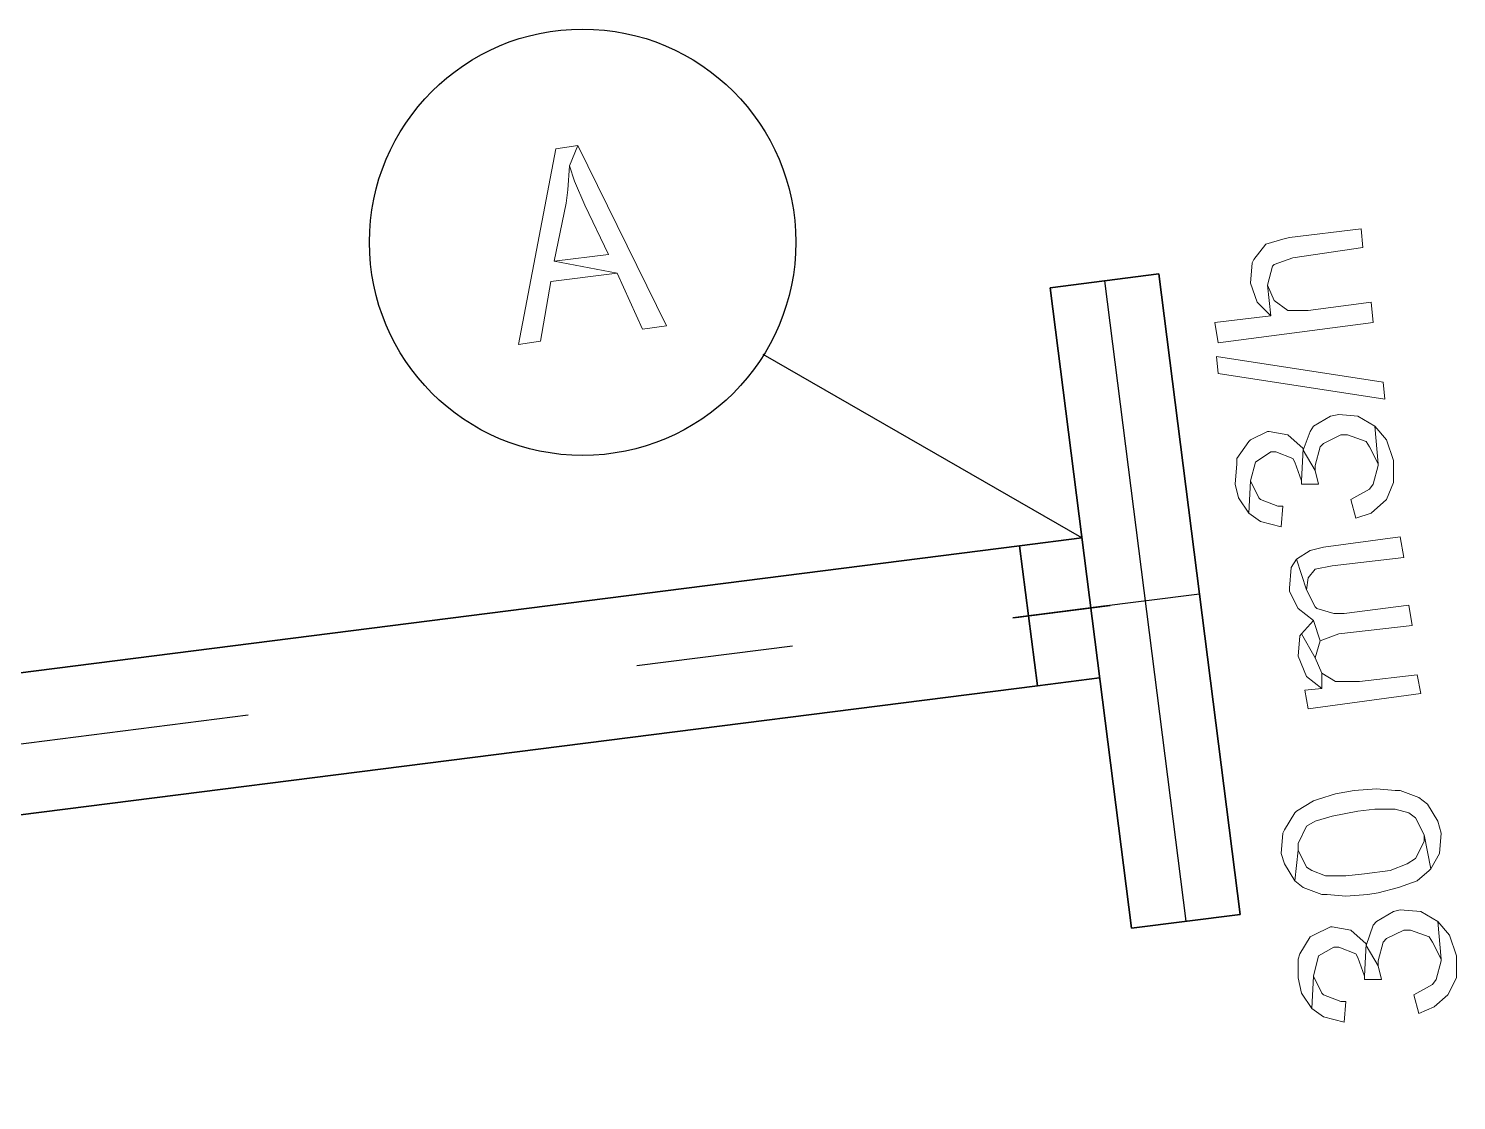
# Model space of a CAD drawing. Header units: metres. Extents: x 2713732.4 to 2713757.2, y 1226081.6 to 1226111.3.
# Drawn here: x 2713747.367 to 2713748.278, y 1226103.418 to 1226104.102 of the extents above; entities that cross this region are included whole.
import ezdxf

# ---------------------------------------------------------------- set-up
doc = ezdxf.new("R2010")
doc.units = ezdxf.units.M
doc.linetypes.add('DASHDOT', pattern=[1, 0.5, -0.25, 0, -0.25])
doc.layers.add('einlagen_boden_erstes_og', color=7, linetype='Continuous', true_color=0x000000)

msp = doc.modelspace()

# ---------------------------------------------------------------- linework, layer by layer
at = {"layer": 'einlagen_boden_erstes_og', "color": 1, "linetype": 'Continuous', "lineweight": 35, "true_color": 0xff0000, "extrusion": (0.000477202, 0.001815, 0.999998)}
for p, q in [((2713748.08779, 1226103.94508, -0.18545), (2713748.01835, 1226103.93627, -0.1854)), ((2713748.13966, 1226103.53635, -0.18473), (2713748.08779, 1226103.94508, -0.18545)), ((2713748.01835, 1226103.93627, -0.1854), (2713748.07022, 1226103.52754, -0.18468)), ((2713748.03862, 1226103.77655, -0.18512), (2713747.99893, 1226103.77151, -0.18509)), ((2713745.91383, 1226103.5069, -0.18362), (2713747.99893, 1226103.77151, -0.18509)), ((2713747.99893, 1226103.77151, -0.18509), (2713748.01026, 1226103.68223, -0.18493)), ((2713748.0542, 1226103.73316, -0.18505), (2713747.99468, 1226103.72561, -0.18501)), ((2713748.05668, 1226103.73348, -0.18505), (2713747.99666, 1226103.72586, -0.18501)), ((2713745.92516, 1226103.41761, -0.18346), (2713748.01026, 1226103.68223, -0.18493)), ((2713748.01026, 1226103.68223, -0.18493), (2713748.04995, 1226103.68726, -0.18496)), ((2713748.07022, 1226103.52754, -0.18468), (2713748.13966, 1226103.53635, -0.18473))]:
    msp.add_line(p, q, dxfattribs=at)
at = {"layer": 'einlagen_boden_erstes_og', "color": 150, "linetype": 'Continuous', "lineweight": 25, "true_color": 0x0080ff, "extrusion": (0.000477202, 0.001815, 0.999998)}
for p, q in [((2713748.05307, 1226103.94067, -0.18542), (2713748.10494, 1226103.53195, -0.18471)), ((2713748.11373, 1226103.74072, -0.18509), (2713748.04428, 1226103.7319, -0.18504))]:
    msp.add_line(p, q, dxfattribs=at)
at = {"layer": 'einlagen_boden_erstes_og', "color": 7, "linetype": 'Continuous', "lineweight": 25, "extrusion": (0.000477202, 0.001815, 0.999998)}
msp.add_line((2713748.03862, 1226103.77655, -0.18512), (2713747.8354, 1226103.8936, -0.18524), dxfattribs=at)
at = {"layer": 'einlagen_boden_erstes_og', "color": 7, "linetype": 'DASHDOT', "lineweight": 25, "extrusion": (0.000477202, 0.001815, 0.999998)}
msp.add_line((2713745.9195, 1226103.46226, -0.18354), (2713748.0046, 1226103.72687, -0.18501), dxfattribs=at)
at = {"layer": 'einlagen_boden_erstes_og', "color": 7, "lineweight": 0}
for points in [[(2713747.71712, 1226104.02704), (2713747.703, 1226104.02487), (2713747.6791, 1226103.89995), (2713747.69323, 1226103.90212), (2713747.69974, 1226103.94014), (2713747.74211, 1226103.94557), (2713747.70192, 1226103.95318), (2713747.70952, 1226103.99011), (2713747.71061, 1226103.9988), (2713747.71169, 1226104.01401)], [(2713747.71712, 1226104.02704), (2713747.71169, 1226104.01401), (2713747.71495, 1226104.00423), (2713747.72147, 1226103.98902), (2713747.73667, 1226103.95752), (2713747.70192, 1226103.95318), (2713747.74211, 1226103.94557), (2713747.7584, 1226103.90973), (2713747.77361, 1226103.9119)]]:
    msp.add_lwpolyline(points, close=True, dxfattribs=at)
at = {"layer": 'einlagen_boden_erstes_og', "color": 1, "lineweight": 0}
for points in [[(2713748.14619, 1226103.93906), (2713748.15053, 1226103.92711), (2713748.15922, 1226103.91842), (2713748.15705, 1226103.93797), (2713748.16031, 1226103.94992), (2713748.16139, 1226103.951), (2713748.17334, 1226103.95535), (2713748.21788, 1226103.96187), (2713748.21679, 1226103.97382), (2713748.17117, 1226103.96838), (2713748.16682, 1226103.9673), (2713748.15596, 1226103.96404), (2713748.14836, 1226103.95426), (2713748.14727, 1226103.95209)], [(2713748.12337, 1226103.91407), (2713748.12555, 1226103.90104), (2713748.22439, 1226103.91407), (2713748.22331, 1226103.92711), (2713748.18312, 1226103.92168), (2713748.18203, 1226103.92168), (2713748.17008, 1226103.92168), (2713748.16139, 1226103.92819), (2713748.15705, 1226103.93797), (2713748.15922, 1226103.91842)], [(2713748.232, 1226103.86519), (2713748.12555, 1226103.88149), (2713748.12446, 1226103.89235), (2713748.23091, 1226103.87605), (2713748.232, 1226103.86519)], [(2713748.17986, 1226103.8326), (2713748.18746, 1226103.81957), (2713748.18746, 1226103.82283), (2713748.19072, 1226103.83478), (2713748.19289, 1226103.83695), (2713748.20376, 1226103.84238), (2713748.2081, 1226103.84238), (2713748.22005, 1226103.83804), (2713748.22222, 1226103.83478), (2713748.22765, 1226103.82391), (2713748.22548, 1226103.84781), (2713748.21462, 1226103.85433), (2713748.20267, 1226103.85542), (2713748.19724, 1226103.85433), (2713748.18638, 1226103.84781), (2713748.1842, 1226103.84455)], [(2713748.21027, 1226103.8011), (2713748.21353, 1226103.78916), (2713748.22331, 1226103.79241), (2713748.23308, 1226103.8011), (2713748.23743, 1226103.81197), (2713748.23743, 1226103.825), (2713748.23743, 1226103.82609), (2713748.23308, 1226103.83912), (2713748.22548, 1226103.84781), (2713748.22548, 1226103.84781), (2713748.22765, 1226103.82391), (2713748.22765, 1226103.82283), (2713748.22439, 1226103.81088), (2713748.22222, 1226103.80762)], [(2713748.13641, 1226103.81088), (2713748.13858, 1226103.80219), (2713748.1451, 1226103.79241), (2713748.14619, 1226103.81305), (2713748.14619, 1226103.81305), (2713748.14944, 1226103.825), (2713748.15922, 1226103.83152), (2713748.16248, 1226103.83152), (2713748.17334, 1226103.82717), (2713748.17443, 1226103.825), (2713748.17877, 1226103.81305), (2713748.17986, 1226103.83369), (2713748.17008, 1226103.84238), (2713748.15813, 1226103.84455), (2713748.15705, 1226103.84455), (2713748.14619, 1226103.83912), (2713748.1451, 1226103.83804), (2713748.1375, 1226103.82717), (2713748.1375, 1226103.82391)], [(2713748.17877, 1226103.81088), (2713748.18963, 1226103.81088), (2713748.18746, 1226103.81957), (2713748.17986, 1226103.8326), (2713748.17986, 1226103.83369), (2713748.17877, 1226103.81305)], [(2713748.1451, 1226103.79241), (2713748.1527, 1226103.78698), (2713748.16574, 1226103.78372), (2713748.16682, 1226103.79676), (2713748.16356, 1226103.79676), (2713748.1527, 1226103.8011), (2713748.15162, 1226103.80219), (2713748.14619, 1226103.81305)], [(2713748.17551, 1226103.76309), (2713748.18203, 1226103.74353), (2713748.18312, 1226103.75114), (2713748.18746, 1226103.75657), (2713748.19832, 1226103.75874), (2713748.24395, 1226103.76417), (2713748.24177, 1226103.77721), (2713748.19289, 1226103.77069), (2713748.1842, 1226103.76852)], [(2713748.17117, 1226103.74462), (2713748.17117, 1226103.74245), (2713748.1766, 1226103.73158), (2713748.18638, 1226103.72398), (2713748.19072, 1226103.71095), (2713748.19072, 1226103.71095), (2713748.20267, 1226103.71529), (2713748.24938, 1226103.72072), (2713748.2472, 1226103.73376), (2713748.20593, 1226103.72833), (2713748.19941, 1226103.72833), (2713748.18855, 1226103.73158), (2713748.18746, 1226103.73267), (2713748.18203, 1226103.74353), (2713748.17551, 1226103.76309), (2713748.17225, 1226103.75765)], [(2713748.17877, 1226103.71529), (2713748.18746, 1226103.70008), (2713748.19072, 1226103.71095), (2713748.18638, 1226103.72398)], [(2713748.1766, 1226103.70117), (2713748.1766, 1226103.70117), (2713748.18203, 1226103.68814), (2713748.19181, 1226103.68053), (2713748.19181, 1226103.69031), (2713748.18746, 1226103.70008), (2713748.17877, 1226103.71529), (2713748.17769, 1226103.71421)], [(2713748.18094, 1226103.67945), (2713748.18312, 1226103.6675), (2713748.25481, 1226103.67727), (2713748.25264, 1226103.68922), (2713748.2157, 1226103.68488), (2713748.21245, 1226103.68488), (2713748.2005, 1226103.68488), (2713748.19181, 1226103.69031), (2713748.19181, 1226103.68053)], [(2713748.16574, 1226103.57517), (2713748.16791, 1226103.56865), (2713748.17443, 1226103.55779), (2713748.1766, 1226103.57734), (2713748.1766, 1226103.58168), (2713748.18203, 1226103.59255), (2713748.18746, 1226103.59581), (2713748.19832, 1226103.59906), (2713748.21462, 1226103.60232), (2713748.22548, 1226103.60341), (2713748.23852, 1226103.60341), (2713748.2472, 1226103.60124), (2713748.25155, 1226103.59798), (2713748.25698, 1226103.58712), (2713748.26133, 1226103.56539), (2713748.26676, 1226103.57517), (2713748.26784, 1226103.5882), (2713748.26567, 1226103.59581), (2713748.25915, 1226103.60667), (2713748.25372, 1226103.61101), (2713748.24177, 1226103.61536), (2713748.23852, 1226103.61536), (2713748.22657, 1226103.61644), (2713748.21245, 1226103.61536), (2713748.2005, 1226103.61319), (2713748.18963, 1226103.60993), (2713748.18638, 1226103.60884), (2713748.17551, 1226103.60232), (2713748.17443, 1226103.60124), (2713748.16791, 1226103.59037), (2713748.16682, 1226103.5882)], [(2713748.17443, 1226103.55779), (2713748.17986, 1226103.55344), (2713748.19181, 1226103.5491), (2713748.19507, 1226103.5491), (2713748.20701, 1226103.54801), (2713748.22114, 1226103.5491), (2713748.22765, 1226103.55018), (2713748.24069, 1226103.55344), (2713748.25264, 1226103.55779), (2713748.26024, 1226103.5643), (2713748.26133, 1226103.56539), (2713748.25698, 1226103.58712), (2713748.25698, 1226103.58277), (2713748.25155, 1226103.57191), (2713748.24612, 1226103.56865), (2713748.23526, 1226103.5643), (2713748.21896, 1226103.56213), (2713748.20701, 1226103.56105), (2713748.19398, 1226103.56105), (2713748.18529, 1226103.5643), (2713748.18203, 1226103.56648), (2713748.1766, 1226103.57734)], [(2713748.22005, 1226103.51651), (2713748.22765, 1226103.50348), (2713748.22765, 1226103.50673), (2713748.23091, 1226103.51868), (2713748.23308, 1226103.52086), (2713748.24395, 1226103.52629), (2713748.24829, 1226103.52629), (2713748.26024, 1226103.52194), (2713748.26241, 1226103.51868), (2713748.26784, 1226103.50782), (2713748.26567, 1226103.53172), (2713748.25481, 1226103.53824), (2713748.24177, 1226103.53932), (2713748.23743, 1226103.53824), (2713748.22657, 1226103.53172), (2713748.22439, 1226103.52955)], [(2713748.1766, 1226103.49587), (2713748.17877, 1226103.4861), (2713748.18529, 1226103.47632), (2713748.18638, 1226103.49696), (2713748.18638, 1226103.49696), (2713748.18963, 1226103.50999), (2713748.19941, 1226103.51542), (2713748.20267, 1226103.51542), (2713748.21353, 1226103.51108), (2713748.21462, 1226103.50891), (2713748.21896, 1226103.49696), (2713748.22005, 1226103.5176), (2713748.21027, 1226103.52629), (2713748.19832, 1226103.52846), (2713748.19724, 1226103.52846), (2713748.18638, 1226103.52303), (2713748.1842, 1226103.52194), (2713748.17769, 1226103.51108), (2713748.1766, 1226103.50782)], [(2713748.25046, 1226103.48501), (2713748.25372, 1226103.47306), (2713748.2635, 1226103.47741), (2713748.27219, 1226103.48501), (2713748.27762, 1226103.49587), (2713748.27762, 1226103.50891), (2713748.27762, 1226103.50999), (2713748.27327, 1226103.52303), (2713748.26567, 1226103.53172), (2713748.26567, 1226103.53172), (2713748.26784, 1226103.50782), (2713748.26784, 1226103.50673), (2713748.26458, 1226103.49479), (2713748.26241, 1226103.49153)], [(2713748.21896, 1226103.49479), (2713748.22983, 1226103.49479), (2713748.22765, 1226103.50348), (2713748.22005, 1226103.51651), (2713748.22005, 1226103.5176), (2713748.21896, 1226103.49696)], [(2713748.18529, 1226103.47632), (2713748.19289, 1226103.47089), (2713748.20593, 1226103.46763), (2713748.20701, 1226103.48066), (2713748.20376, 1226103.48066), (2713748.19289, 1226103.48501), (2713748.19181, 1226103.4861), (2713748.18638, 1226103.49696)]]:
    msp.add_lwpolyline(points, close=True, dxfattribs=at)
at = {"layer": 'einlagen_boden_erstes_og', "color": 7, "linetype": 'Continuous', "lineweight": 25, "extrusion": (0.000477202, 0.001815, 0.999998)}
msp.add_circle((2713747.41107, 1226099.59507, 3520.5086), 0.13605, dxfattribs=at)

doc.saveas('drawing.dxf')
